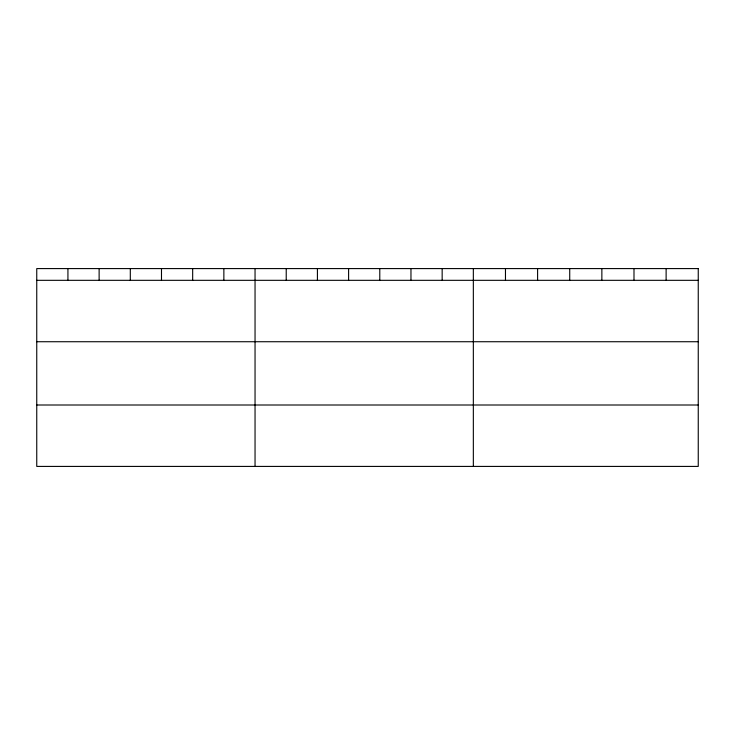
<?xml version="1.0" encoding="UTF-8"?>
<svg xmlns="http://www.w3.org/2000/svg" width="735" height="735" viewBox="0 0 735 735"><rect width="100%" height="100%" fill="white"/><g stroke="black" fill="none" stroke-linecap="round" stroke-linejoin="round"><path stroke-width="1.1" d="M36.75 280.32L698.25 280.32M36.75 341.729L698.25 341.729M36.75 405.003L698.25 405.003M666.121 268.587L666.121 280.32M633.993 268.587L633.993 280.32M601.864 268.587L601.864 280.32M569.726 268.587L569.726 280.32M537.597 268.587L537.597 280.32M505.469 268.587L505.469 280.32M473.34 268.587L473.34 466.413M442.158 268.587L442.158 280.32M410.966 268.587L410.966 280.32M379.784 268.587L379.784 280.32M348.601 268.587L348.601 280.32M317.419 268.587L317.419 280.32M286.227 268.587L286.227 280.32M255.045 268.587L255.045 466.413M223.863 268.587L223.863 280.32M192.671 268.587L192.671 280.32M161.489 268.587L161.489 280.32M130.306 268.587L130.306 280.32M99.124 268.587L99.124 280.32M67.932 268.587L67.932 280.32M698.25 268.587L36.75 268.587L36.75 466.413L698.25 466.413L698.25 268.587"/></g></svg>
